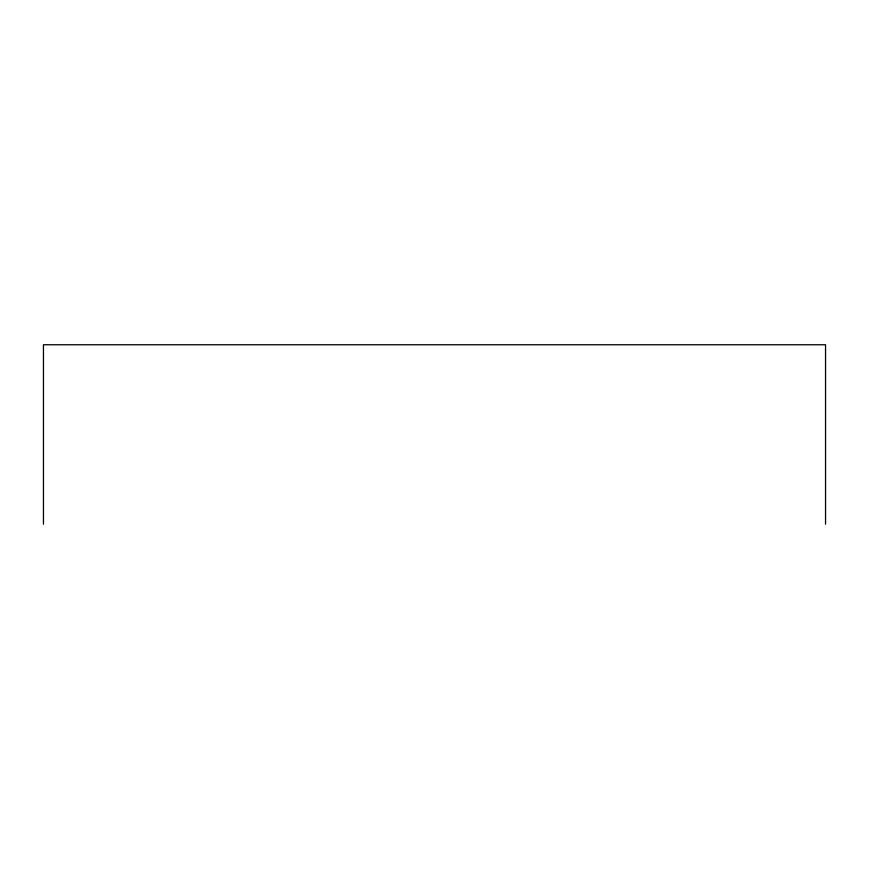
<?xml version="1.0" encoding="UTF-8"?>
<svg xmlns="http://www.w3.org/2000/svg" width="869" height="869" viewBox="0 0 869 869"><rect width="100%" height="100%" fill="white"/><g stroke="black" fill="none" stroke-linecap="round" stroke-linejoin="round"><path stroke-width="1.3" d="M825.55 524.246L825.55 344.754L43.45 344.754L43.45 524.246"/></g></svg>
